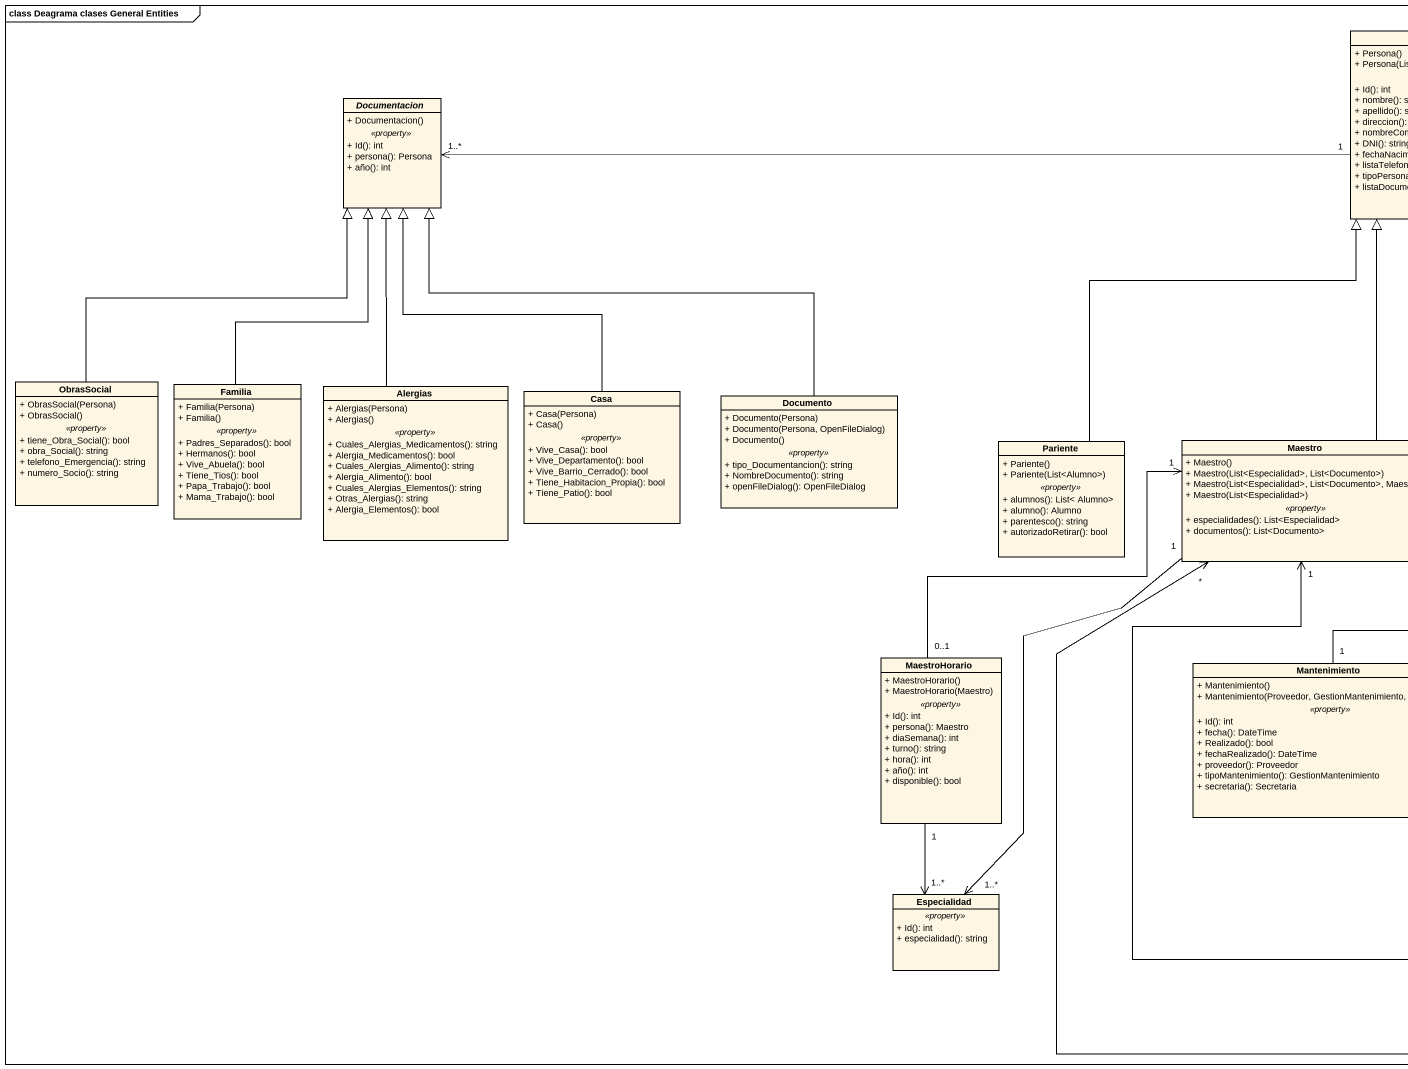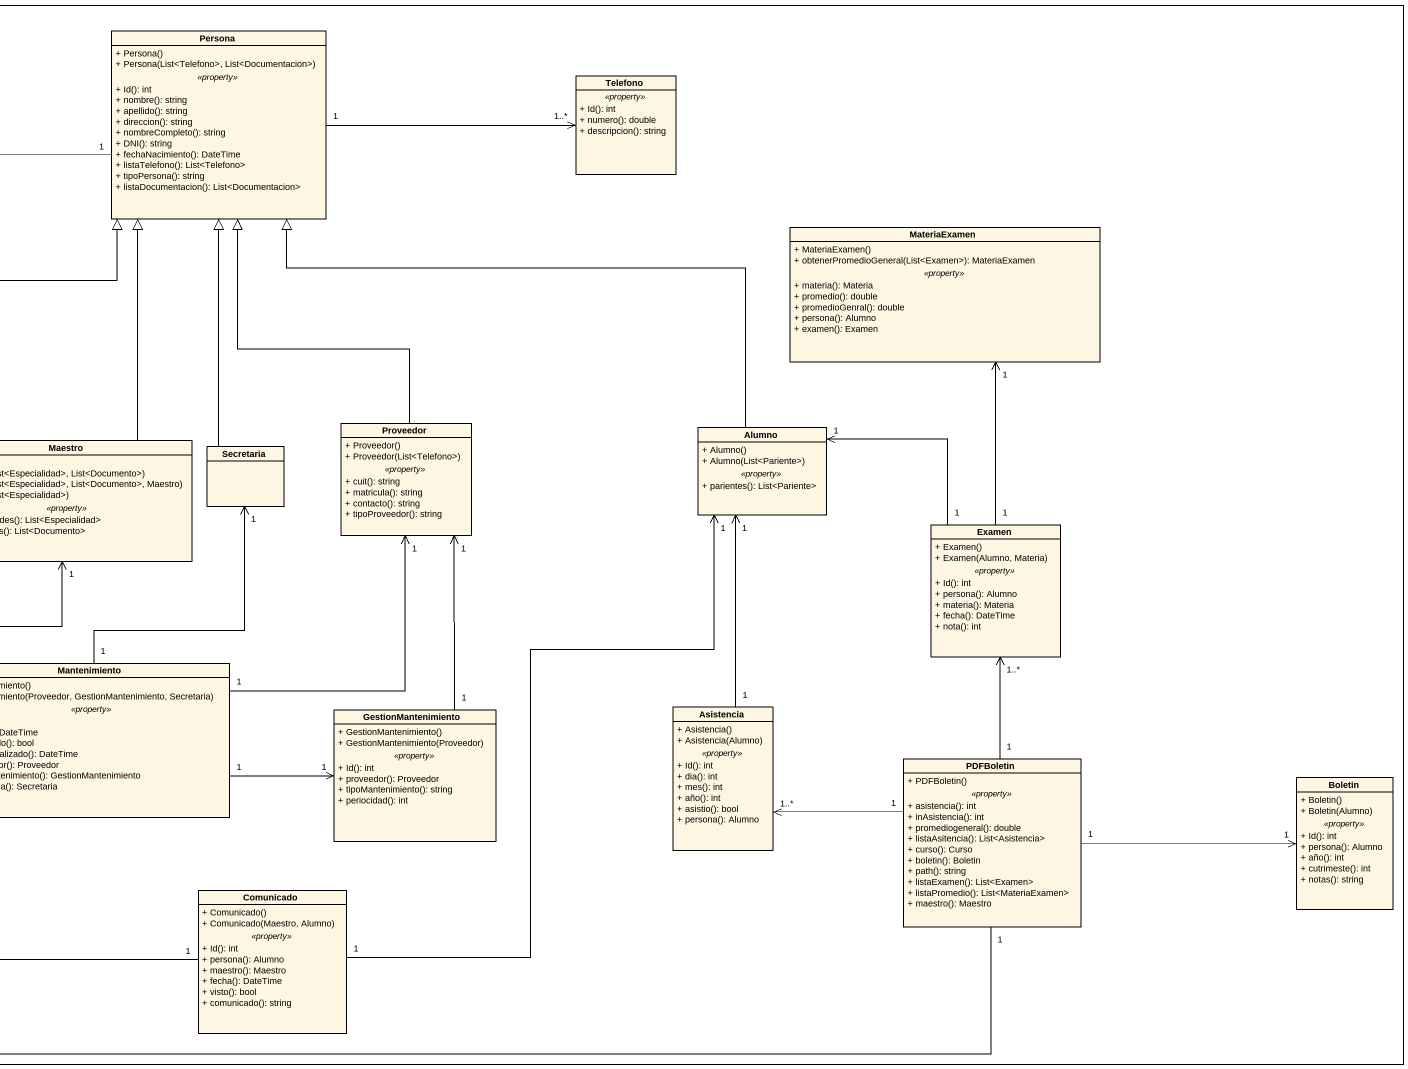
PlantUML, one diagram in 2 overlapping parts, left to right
@startuml
mainframe class Deagrama clases General Entities
hide circle
hide empty members
skinparam classAttributeIconSize 0
class Persona {
  + Persona()
  + Persona(List<Telefono>, List<Documentacion>)
  .. <<property>> ..
  + Id(): int
  + nombre(): string
  + apellido(): string
  + direccion(): string
  + nombreCompleto(): string
  + DNI(): string
  + fechaNacimiento(): DateTime
  + listaTelefono(): List<Telefono>
  + tipoPersona(): string
  + listaDocumentacion(): List<Documentacion>
}
class Telefono {
  .. <<property>> ..
  + Id(): int
  + numero(): double
  + descripcion(): string
}
abstract class Documentacion {
  + Documentacion()
  .. <<property>> ..
  + Id(): int
  + persona(): Persona
  + año(): int
}
class MateriaExamen {
  + MateriaExamen()
  + obtenerPromedioGeneral(List<Examen>): MateriaExamen
  .. <<property>> ..
  + materia(): Materia
  + promedio(): double
  + promedioGenral(): double
  + persona(): Alumno
  + examen(): Examen
}
class ObrasSocial {
  + ObrasSocial(Persona)
  + ObrasSocial()
  .. <<property>> ..
  + tiene_Obra_Social(): bool
  + obra_Social(): string
  + telefono_Emergencia(): string
  + numero_Socio(): string
}
class Familia {
  + Familia(Persona)
  + Familia()
  .. <<property>> ..
  + Padres_Separados(): bool
  + Hermanos(): bool
  + Vive_Abuela(): bool
  + Tiene_Tios(): bool
  + Papa_Trabajo(): bool
  + Mama_Trabajo(): bool
}
class Alergias {
  + Alergias(Persona)
  + Alergias()
  .. <<property>> ..
  + Cuales_Alergias_Medicamentos(): string
  + Alergia_Medicamentos(): bool
  + Cuales_Alergias_Alimento(): string
  + Alergia_Alimento(): bool
  + Cuales_Alergias_Elementos(): string
  + Otras_Alergias(): string
  + Alergia_Elementos(): bool
}
class Casa {
  + Casa(Persona)
  + Casa()
  .. <<property>> ..
  + Vive_Casa(): bool
  + Vive_Departamento(): bool
  + Vive_Barrio_Cerrado(): bool
  + Tiene_Habitacion_Propia(): bool
  + Tiene_Patio(): bool
}
class Documento {
  + Documento(Persona)
  + Documento(Persona, OpenFileDialog)
  + Documento()
  .. <<property>> ..
  + tipo_Documentancion(): string
  + NombreDocumento(): string
  + openFileDialog(): OpenFileDialog
}
class Proveedor {
  + Proveedor()
  + Proveedor(List<Telefono>)
  .. <<property>> ..
  + cuit(): string
  + matricula(): string
  + contacto(): string
  + tipoProveedor(): string
}
class Alumno {
  + Alumno()
  + Alumno(List<Pariente>)
  .. <<property>> ..
  + parientes(): List<Pariente>
}
class Pariente {
  + Pariente()
  + Pariente(List<Alumno>)
  .. <<property>> ..
  + alumnos(): List< Alumno>
  + alumno(): Alumno
  + parentesco(): string
  + autorizadoRetirar(): bool
}
class Maestro {
  + Maestro()
  + Maestro(List<Especialidad>, List<Documento>)
  + Maestro(List<Especialidad>, List<Documento>, Maestro)
  + Maestro(List<Especialidad>)
  .. <<property>> ..
  + especialidades(): List<Especialidad>
  + documentos(): List<Documento>
}
class Secretaria
class Examen {
  + Examen()
  + Examen(Alumno, Materia)
  .. <<property>> ..
  + Id(): int
  + persona(): Alumno
  + materia(): Materia
  + fecha(): DateTime
  + nota(): int
}
class MaestroHorario {
  + MaestroHorario()
  + MaestroHorario(Maestro)
  .. <<property>> ..
  + Id(): int
  + persona(): Maestro
  + diaSemana(): int
  + turno(): string
  + hora(): int
  + año(): int
  + disponible(): bool
}
class Mantenimiento {
  + Mantenimiento()
  + Mantenimiento(Proveedor, GestionMantenimiento, Secretaria)
  .. <<property>> ..
  + Id(): int
  + fecha(): DateTime
  + Realizado(): bool
  + fechaRealizado(): DateTime
  + proveedor(): Proveedor
  + tipoMantenimiento(): GestionMantenimiento
  + secretaria(): Secretaria
}
class GestionMantenimiento {
  + GestionMantenimiento()
  + GestionMantenimiento(Proveedor)
  .. <<property>> ..
  + Id(): int
  + proveedor(): Proveedor
  + tipoMantenimiento(): string
  + periocidad(): int
}
class Asistencia {
  + Asistencia()
  + Asistencia(Alumno)
  .. <<property>> ..
  + Id(): int
  + dia(): int
  + mes(): int
  + año(): int
  + asistio(): bool
  + persona(): Alumno
}
class PDFBoletin {
  + PDFBoletin()
  .. <<property>> ..
  + asistencia(): int
  + inAsistencia(): int
  + promediogeneral(): double
  + listaAsitencia(): List<Asistencia>
  + curso(): Curso
  + boletin(): Boletin
  + path(): string
  + listaExamen(): List<Examen>
  + listaPromedio(): List<MateriaExamen>
  + maestro(): Maestro
}
class Boletin {
  + Boletin()
  + Boletin(Alumno)
  .. <<property>> ..
  + Id(): int
  + persona(): Alumno
  + año(): int
  + cutrimeste(): int
  + notas(): string
}
class Especialidad {
  .. <<property>> ..
  + Id(): int
  + especialidad(): string
}
class Comunicado {
  + Comunicado()
  + Comunicado(Maestro, Alumno)
  .. <<property>> ..
  + Id(): int
  + persona(): Alumno
  + maestro(): Maestro
  + fecha(): DateTime
  + visto(): bool
  + comunicado(): string
}
Persona "1" -right-> "1..*" Telefono
Persona "1" -left-> "1..*" Documentacion
ObrasSocial -up-|> Documentacion
Familia -up-|> Documentacion
Alergias -up-|> Documentacion
Casa -up-|> Documentacion
Documento -up-|> Documentacion
Proveedor -up-|> Persona
Alumno -up-|> Persona
Pariente -up-|> Persona
Maestro -up-|> Persona
Maestro "1" --> "1..*" Especialidad
Secretaria -up-|> Persona
Examen "1" -up-> "1" MateriaExamen
Examen "1" -left-> "1" Alumno
MaestroHorario "0..1" -up-> "1" Maestro
MaestroHorario "1" --> "1..*" Especialidad
Mantenimiento "1" -up-> "1" Proveedor
Mantenimiento "1" -up-> "1" Secretaria
Mantenimiento "1" -right-> "1" GestionMantenimiento
GestionMantenimiento "1" -up-> "1" Proveedor
Asistencia "1" -up-> "1" Alumno
PDFBoletin "1" -left-> "*" Maestro
PDFBoletin "1" -up-> "1..*" Examen
PDFBoletin "1" -left-> "1..*" Asistencia
PDFBoletin "1" -right-> "1" Boletin
Comunicado "1" -up-> "1" Alumno
Comunicado "1" -up-> "1" Maestro
@enduml
